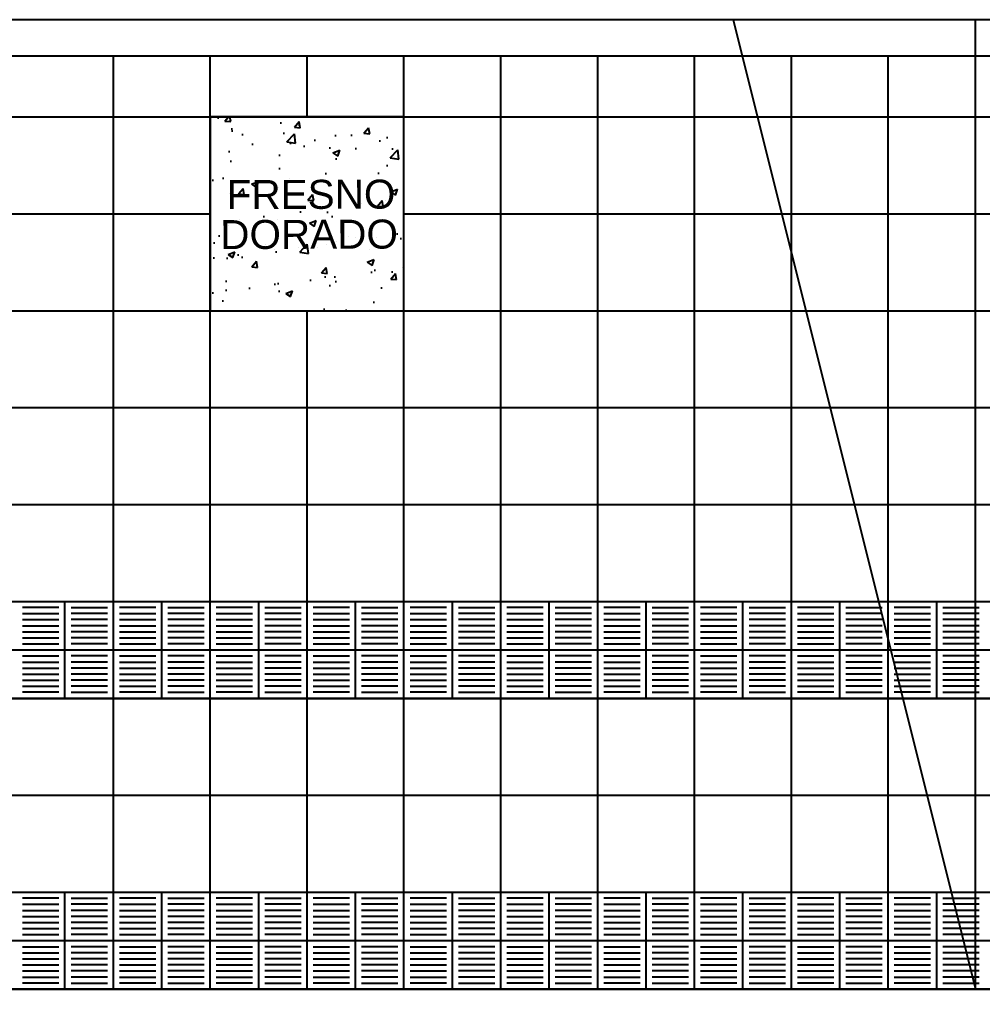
# Model space of a CAD drawing. Header units: inches. Extents: x -309 to 190, y -1585 to -1350.
# Drawn here: x -250.478 to -246.504, y -1375.399 to -1371.288 of the extents above; entities that cross this region are included whole.
import ezdxf
from ezdxf.lldxf.tags import DXFTag

# ---------------------------------------------------------------- set-up
doc = ezdxf.new("R2010")
doc.units = ezdxf.units.IN
doc.header["$MEASUREMENT"] = 0
doc.linetypes.add('CENTER2', pattern=[1.125, 0.75, -0.125, 0.125, -0.125])
doc.linetypes.add('HIDDEN', pattern=[0.375, 0.25, -0.125])
for name, color, linetype in [('02', 9, 'CONTINUOUS'), ('10-TEXTO', 9, 'CONTINUOUS'), ('CIEGOS', 9, 'CONTINUOUS'), ('DET', 9, 'CONTINUOUS'), ('lm', 9, 'HIDDEN'), ('NO VIDENTES', 9, 'CONTINUOUS'), ('PROY', 9, 'HIDDEN2'), ('V2', 9, 'CONTINUOUS')]:
    doc.layers.add(name, color=color, linetype=linetype)
doc.styles.add('ROMANS', font='arial.ttf')
tags = doc.linetypes.add('HIDDEN2', pattern=[0.1875, 0.125, -0.0625]).pattern_tags.tags
tags[6:7] = [DXFTag(74, 4), DXFTag(75, 0), DXFTag(340, '0'), DXFTag(46, 1.0), DXFTag(50, 0.0), DXFTag(44, 0.0), DXFTag(45, 0.0)]
tags[4:5] = [DXFTag(74, 4), DXFTag(75, 0), DXFTag(340, '0'), DXFTag(46, 1.0), DXFTag(50, 0.0), DXFTag(44, 0.0), DXFTag(45, 0.0)]

msp = doc.modelspace()

# ---------------------------------------------------------------- hatches: boundary and pattern name
at = {"layer": 'PROY'}
h = msp.add_hatch(dxfattribs=at)
h.set_pattern_fill('AR-CONC', color=256, scale=0.04, style=0)
h.set_pattern_definition([(50, (-81.82743, -1554.52688), (0.28690407, -0.02510085), [0.03, -0.33]), (355, (-81.82743, -1554.52688), (-0.05550053, 0.30087685), [0.024, -0.264]), (100.45144, (-81.80353, -1554.52897), (0.23140354, 0.275776), [0.02549608, -0.28045684]), (46.1842, (-81.82743, -1554.44688), (0.42689653, -0.0662077), [0.045, -0.495]), (96.63564, (-81.79186, -1554.4524), (0.3738648, 0.38964744), [0.0382441, -0.4206855]), (351.18416, (-81.82743, -1554.44688), (0.3738648, 0.38964744), [0.036, -0.396]), (21, (-81.78743, -1554.46688), (0.23876282, -0.16104756), [0.03, -0.33]), (326, (-81.78743, -1554.46688), (0.09732613, 0.29006002), [0.024, -0.264]), (71.45144, (-81.76754, -1554.4803), (0.33608895, 0.12901246), [0.02549608, -0.28045684]), (37.5, (-81.82743, -1554.52688), (0.004863942, 0.13315754), [0, -0.2608, 0, -0.268, 0, -0.265]), (7.5, (-81.82743, -1554.52688), (0.105227815, 0.157764685), [0, -0.1528, 0, -0.2548, 0, -0.101]), (327.5, (-81.91663, -1554.52688), (0.213528974, -0.00902195), [0, -0.1, 0, -0.312, 0, -0.414]), (317.5, (-81.95663, -1554.52688), (0.23327447, 0.04004199), [0, -0.13, 0, -0.2072, 0, -0.294])])
h.paths.add_polyline_path([(-248.8918, -1371.6882), (-248.8918, -1372.4882), (-249.6918, -1372.4882), (-249.6918, -1371.6882)])

# ---------------------------------------------------------------- linework, layer by layer
at = {"layer": '02'}
for p, q in [((-247.5318, -1371.2882), (-246.5318, -1375.2882)), ((-246.5318, -1375.2882), (-246.5318, -1371.2882))]:
    msp.add_line(p, q, dxfattribs=at)
at = {"layer": 'CIEGOS'}
for points in [[(-265.1546, -1373.6882), (-204.0052, -1373.6882)], [(-264.9889, -1374.0882), (-204.0644, -1374.0882)], [(-264.6575, -1374.8882), (-204.1827, -1374.8882)], [(-262.5318, -1375.2882), (-204.2418, -1375.2882)]]:
    msp.add_lwpolyline(points, dxfattribs=at)
at = {"layer": 'DET'}
for points in [[(-250.0918, -1375.2882), (-250.0918, -1371.4382)], [(-249.6918, -1375.2882), (-249.6918, -1371.4382)], [(-249.2918, -1371.6882), (-249.2918, -1371.4382)], [(-248.8918, -1375.2882), (-248.8918, -1371.4382)], [(-248.4918, -1375.2882), (-248.4918, -1371.4382)], [(-248.0918, -1375.2882), (-248.0918, -1371.4382)], [(-247.6918, -1375.2882), (-247.6918, -1371.4382)], [(-247.2918, -1375.2882), (-247.2918, -1371.4382)], [(-246.8918, -1375.2882), (-246.8918, -1371.4382)], [(-265.983, -1371.6882), (-203.7094, -1371.6882)], [(-254.0936, -1372.0882), (-249.6918, -1372.0882)], [(-248.8918, -1372.0882), (-237.6918, -1372.0882)], [(-265.6516, -1372.4882), (-203.8277, -1372.4882)], [(-249.2918, -1375.2882), (-249.2918, -1372.4882)], [(-265.486, -1372.8882), (-203.8883, -1372.8882)], [(-265.3203, -1373.2882), (-203.946, -1373.2882)], [(-250.2918, -1374.0882), (-250.2918, -1373.6882)], [(-249.8918, -1374.0882), (-249.8918, -1373.6882)], [(-249.4918, -1374.0882), (-249.4918, -1373.6882)], [(-249.0918, -1374.0882), (-249.0918, -1373.6882)], [(-248.6918, -1374.0882), (-248.6918, -1373.6882)], [(-248.2918, -1374.0882), (-248.2918, -1373.6882)], [(-247.8918, -1374.0882), (-247.8918, -1373.6882)], [(-247.4918, -1374.0882), (-247.4918, -1373.6882)], [(-247.0918, -1374.0882), (-247.0918, -1373.6882)], [(-246.6918, -1374.0882), (-246.6918, -1373.6882)], [(-265.0717, -1373.8882), (-204.0348, -1373.8882)], [(-264.8232, -1374.4882), (-204.1235, -1374.4882)], [(-250.2918, -1375.2882), (-250.2918, -1374.8882)], [(-249.8918, -1375.2882), (-249.8918, -1374.8882)], [(-249.4918, -1375.2882), (-249.4918, -1374.8882)], [(-249.0918, -1375.2882), (-249.0918, -1374.8882)], [(-248.6918, -1375.2882), (-248.6918, -1374.8882)], [(-248.2918, -1375.2882), (-248.2918, -1374.8882)], [(-247.8918, -1375.2882), (-247.8918, -1374.8882)], [(-247.4918, -1375.2882), (-247.4918, -1374.8882)], [(-247.0918, -1375.2882), (-247.0918, -1374.8882)], [(-246.6918, -1375.2882), (-246.6918, -1374.8882)], [(-264.5747, -1375.0882), (-204.2123, -1375.0882)]]:
    msp.add_lwpolyline(points, dxfattribs=at)
at = {"layer": 'lm', "linetype": 'CENTER2'}
msp.add_line((-268.7318, -1375.2882), (-201.8002, -1375.2882), dxfattribs=at)
msp.add_line((-268.7318, -1375.2882), (-201.8002, -1375.2882), dxfattribs=at)
at = {"layer": 'NO VIDENTES'}
for p, q in [((-250.3168, -1373.7132), (-250.4668, -1373.7132)), ((-250.4668, -1373.7382), (-250.3168, -1373.7382)), ((-250.2668, -1373.7132), (-250.1168, -1373.7132)), ((-250.1168, -1373.7382), (-250.2668, -1373.7382)), ((-249.9168, -1373.7132), (-250.0668, -1373.7132)), ((-250.0668, -1373.7382), (-249.9168, -1373.7382)), ((-249.8668, -1373.7132), (-249.7168, -1373.7132)), ((-249.7168, -1373.7382), (-249.8668, -1373.7382)), ((-249.5168, -1373.7132), (-249.6668, -1373.7132)), ((-249.6668, -1373.7382), (-249.5168, -1373.7382)), ((-249.4668, -1373.7132), (-249.3168, -1373.7132)), ((-249.3168, -1373.7382), (-249.4668, -1373.7382)), ((-249.1168, -1373.7132), (-249.2668, -1373.7132)), ((-249.2668, -1373.7382), (-249.1168, -1373.7382)), ((-249.0668, -1373.7132), (-248.9168, -1373.7132)), ((-248.9168, -1373.7382), (-249.0668, -1373.7382)), ((-248.7168, -1373.7132), (-248.8668, -1373.7132)), ((-248.8668, -1373.7382), (-248.7168, -1373.7382)), ((-248.6668, -1373.7132), (-248.5168, -1373.7132)), ((-248.5168, -1373.7382), (-248.6668, -1373.7382)), ((-248.3168, -1373.7132), (-248.4668, -1373.7132)), ((-248.4668, -1373.7382), (-248.3168, -1373.7382)), ((-248.2668, -1373.7132), (-248.1168, -1373.7132)), ((-248.1168, -1373.7382), (-248.2668, -1373.7382)), ((-247.9168, -1373.7132), (-248.0668, -1373.7132)), ((-248.0668, -1373.7382), (-247.9168, -1373.7382)), ((-247.8668, -1373.7132), (-247.7168, -1373.7132)), ((-247.7168, -1373.7382), (-247.8668, -1373.7382)), ((-247.5168, -1373.7132), (-247.6668, -1373.7132)), ((-247.6668, -1373.7382), (-247.5168, -1373.7382)), ((-247.4668, -1373.7132), (-247.3168, -1373.7132)), ((-247.3168, -1373.7382), (-247.4668, -1373.7382)), ((-247.1168, -1373.7132), (-247.2668, -1373.7132)), ((-247.2668, -1373.7382), (-247.1168, -1373.7382)), ((-247.0668, -1373.7132), (-246.9168, -1373.7132)), ((-246.9168, -1373.7382), (-247.0668, -1373.7382)), ((-246.7168, -1373.7132), (-246.8668, -1373.7132)), ((-246.8668, -1373.7382), (-246.7168, -1373.7382)), ((-246.6668, -1373.7132), (-246.5168, -1373.7132)), ((-246.5168, -1373.7382), (-246.6668, -1373.7382)), ((-250.4668, -1373.7632), (-250.3168, -1373.7632)), ((-250.4668, -1373.7882), (-250.3168, -1373.7882)), ((-250.1168, -1373.7632), (-250.2668, -1373.7632)), ((-250.1168, -1373.7882), (-250.2668, -1373.7882)), ((-250.0668, -1373.7632), (-249.9168, -1373.7632)), ((-250.0668, -1373.7882), (-249.9168, -1373.7882)), ((-249.7168, -1373.7632), (-249.8668, -1373.7632)), ((-249.7168, -1373.7882), (-249.8668, -1373.7882)), ((-249.6668, -1373.7632), (-249.5168, -1373.7632)), ((-249.6668, -1373.7882), (-249.5168, -1373.7882)), ((-249.3168, -1373.7632), (-249.4668, -1373.7632)), ((-249.3168, -1373.7882), (-249.4668, -1373.7882)), ((-249.2668, -1373.7632), (-249.1168, -1373.7632)), ((-249.2668, -1373.7882), (-249.1168, -1373.7882)), ((-248.9168, -1373.7632), (-249.0668, -1373.7632)), ((-248.9168, -1373.7882), (-249.0668, -1373.7882)), ((-248.8668, -1373.7632), (-248.7168, -1373.7632)), ((-248.8668, -1373.7882), (-248.7168, -1373.7882)), ((-248.5168, -1373.7632), (-248.6668, -1373.7632)), ((-248.5168, -1373.7882), (-248.6668, -1373.7882)), ((-248.4668, -1373.7632), (-248.3168, -1373.7632)), ((-248.4668, -1373.7882), (-248.3168, -1373.7882)), ((-248.1168, -1373.7632), (-248.2668, -1373.7632)), ((-248.1168, -1373.7882), (-248.2668, -1373.7882)), ((-248.0668, -1373.7632), (-247.9168, -1373.7632)), ((-248.0668, -1373.7882), (-247.9168, -1373.7882)), ((-247.7168, -1373.7632), (-247.8668, -1373.7632)), ((-247.7168, -1373.7882), (-247.8668, -1373.7882)), ((-247.6668, -1373.7632), (-247.5168, -1373.7632)), ((-247.6668, -1373.7882), (-247.5168, -1373.7882)), ((-247.3168, -1373.7632), (-247.4668, -1373.7632)), ((-247.3168, -1373.7882), (-247.4668, -1373.7882)), ((-247.2668, -1373.7632), (-247.1168, -1373.7632)), ((-247.2668, -1373.7882), (-247.1168, -1373.7882)), ((-246.9168, -1373.7632), (-247.0668, -1373.7632)), ((-246.9168, -1373.7882), (-247.0668, -1373.7882)), ((-246.8668, -1373.7632), (-246.7168, -1373.7632)), ((-246.8668, -1373.7882), (-246.7168, -1373.7882)), ((-246.5168, -1373.7632), (-246.6668, -1373.7632)), ((-246.5168, -1373.7882), (-246.6668, -1373.7882)), ((-250.4668, -1373.8132), (-250.3168, -1373.8132)), ((-250.1168, -1373.8132), (-250.2668, -1373.8132)), ((-250.0668, -1373.8132), (-249.9168, -1373.8132)), ((-249.7168, -1373.8132), (-249.8668, -1373.8132)), ((-249.6668, -1373.8132), (-249.5168, -1373.8132)), ((-249.3168, -1373.8132), (-249.4668, -1373.8132)), ((-249.2668, -1373.8132), (-249.1168, -1373.8132)), ((-248.9168, -1373.8132), (-249.0668, -1373.8132)), ((-248.8668, -1373.8132), (-248.7168, -1373.8132)), ((-248.5168, -1373.8132), (-248.6668, -1373.8132)), ((-248.4668, -1373.8132), (-248.3168, -1373.8132)), ((-248.1168, -1373.8132), (-248.2668, -1373.8132)), ((-248.0668, -1373.8132), (-247.9168, -1373.8132)), ((-247.7168, -1373.8132), (-247.8668, -1373.8132)), ((-247.6668, -1373.8132), (-247.5168, -1373.8132)), ((-247.3168, -1373.8132), (-247.4668, -1373.8132)), ((-247.2668, -1373.8132), (-247.1168, -1373.8132)), ((-246.9168, -1373.8132), (-247.0668, -1373.8132)), ((-246.8668, -1373.8132), (-246.7168, -1373.8132)), ((-246.5168, -1373.8132), (-246.6668, -1373.8132)), ((-250.4668, -1373.8382), (-250.3168, -1373.8382)), ((-250.4668, -1373.8632), (-250.3168, -1373.8632)), ((-250.1168, -1373.8382), (-250.2668, -1373.8382)), ((-250.1168, -1373.8632), (-250.2668, -1373.8632)), ((-250.0668, -1373.8382), (-249.9168, -1373.8382)), ((-250.0668, -1373.8632), (-249.9168, -1373.8632)), ((-249.7168, -1373.8382), (-249.8668, -1373.8382)), ((-249.7168, -1373.8632), (-249.8668, -1373.8632)), ((-249.6668, -1373.8382), (-249.5168, -1373.8382)), ((-249.6668, -1373.8632), (-249.5168, -1373.8632)), ((-249.3168, -1373.8382), (-249.4668, -1373.8382)), ((-249.3168, -1373.8632), (-249.4668, -1373.8632)), ((-249.2668, -1373.8382), (-249.1168, -1373.8382)), ((-249.2668, -1373.8632), (-249.1168, -1373.8632)), ((-248.9168, -1373.8382), (-249.0668, -1373.8382)), ((-248.9168, -1373.8632), (-249.0668, -1373.8632)), ((-248.8668, -1373.8382), (-248.7168, -1373.8382)), ((-248.8668, -1373.8632), (-248.7168, -1373.8632)), ((-248.5168, -1373.8382), (-248.6668, -1373.8382)), ((-248.5168, -1373.8632), (-248.6668, -1373.8632)), ((-248.4668, -1373.8382), (-248.3168, -1373.8382)), ((-248.4668, -1373.8632), (-248.3168, -1373.8632)), ((-248.1168, -1373.8382), (-248.2668, -1373.8382)), ((-248.1168, -1373.8632), (-248.2668, -1373.8632)), ((-248.0668, -1373.8382), (-247.9168, -1373.8382)), ((-248.0668, -1373.8632), (-247.9168, -1373.8632)), ((-247.7168, -1373.8382), (-247.8668, -1373.8382)), ((-247.7168, -1373.8632), (-247.8668, -1373.8632)), ((-247.6668, -1373.8382), (-247.5168, -1373.8382)), ((-247.6668, -1373.8632), (-247.5168, -1373.8632)), ((-247.3168, -1373.8382), (-247.4668, -1373.8382)), ((-247.3168, -1373.8632), (-247.4668, -1373.8632)), ((-247.2668, -1373.8382), (-247.1168, -1373.8382)), ((-247.2668, -1373.8632), (-247.1168, -1373.8632)), ((-246.9168, -1373.8382), (-247.0668, -1373.8382)), ((-246.9168, -1373.8632), (-247.0668, -1373.8632)), ((-246.8668, -1373.8382), (-246.7168, -1373.8382)), ((-246.8668, -1373.8632), (-246.7168, -1373.8632)), ((-246.5168, -1373.8382), (-246.6668, -1373.8382)), ((-246.5168, -1373.8632), (-246.6668, -1373.8632)), ((-250.4668, -1373.9132), (-250.3168, -1373.9132)), ((-250.1168, -1373.9132), (-250.2668, -1373.9132)), ((-250.0668, -1373.9132), (-249.9168, -1373.9132)), ((-249.7168, -1373.9132), (-249.8668, -1373.9132)), ((-249.6668, -1373.9132), (-249.5168, -1373.9132)), ((-249.3168, -1373.9132), (-249.4668, -1373.9132)), ((-249.2668, -1373.9132), (-249.1168, -1373.9132)), ((-248.9168, -1373.9132), (-249.0668, -1373.9132)), ((-248.8668, -1373.9132), (-248.7168, -1373.9132)), ((-248.5168, -1373.9132), (-248.6668, -1373.9132)), ((-248.4668, -1373.9132), (-248.3168, -1373.9132)), ((-248.1168, -1373.9132), (-248.2668, -1373.9132)), ((-248.0668, -1373.9132), (-247.9168, -1373.9132)), ((-247.7168, -1373.9132), (-247.8668, -1373.9132)), ((-247.6668, -1373.9132), (-247.5168, -1373.9132)), ((-247.3168, -1373.9132), (-247.4668, -1373.9132)), ((-247.2668, -1373.9132), (-247.1168, -1373.9132)), ((-246.9168, -1373.9132), (-247.0668, -1373.9132)), ((-246.8668, -1373.9132), (-246.7168, -1373.9132)), ((-246.5168, -1373.9132), (-246.6668, -1373.9132)), ((-250.4668, -1373.9382), (-250.3168, -1373.9382)), ((-250.1168, -1373.9382), (-250.2668, -1373.9382)), ((-250.0668, -1373.9382), (-249.9168, -1373.9382)), ((-249.7168, -1373.9382), (-249.8668, -1373.9382)), ((-249.6668, -1373.9382), (-249.5168, -1373.9382)), ((-249.3168, -1373.9382), (-249.4668, -1373.9382)), ((-249.2668, -1373.9382), (-249.1168, -1373.9382)), ((-248.9168, -1373.9382), (-249.0668, -1373.9382)), ((-248.8668, -1373.9382), (-248.7168, -1373.9382)), ((-248.5168, -1373.9382), (-248.6668, -1373.9382)), ((-248.4668, -1373.9382), (-248.3168, -1373.9382)), ((-248.1168, -1373.9382), (-248.2668, -1373.9382)), ((-248.0668, -1373.9382), (-247.9168, -1373.9382)), ((-247.7168, -1373.9382), (-247.8668, -1373.9382)), ((-247.6668, -1373.9382), (-247.5168, -1373.9382)), ((-247.3168, -1373.9382), (-247.4668, -1373.9382)), ((-247.2668, -1373.9382), (-247.1168, -1373.9382)), ((-246.9168, -1373.9382), (-247.0668, -1373.9382)), ((-246.8668, -1373.9382), (-246.7168, -1373.9382)), ((-246.5168, -1373.9382), (-246.6668, -1373.9382)), ((-250.4668, -1373.9632), (-250.3168, -1373.9632)), ((-250.4668, -1373.9882), (-250.3168, -1373.9882)), ((-250.1168, -1373.9632), (-250.2668, -1373.9632)), ((-250.1168, -1373.9882), (-250.2668, -1373.9882)), ((-250.0668, -1373.9632), (-249.9168, -1373.9632)), ((-250.0668, -1373.9882), (-249.9168, -1373.9882)), ((-249.7168, -1373.9632), (-249.8668, -1373.9632)), ((-249.7168, -1373.9882), (-249.8668, -1373.9882)), ((-249.6668, -1373.9632), (-249.5168, -1373.9632)), ((-249.6668, -1373.9882), (-249.5168, -1373.9882)), ((-249.3168, -1373.9632), (-249.4668, -1373.9632)), ((-249.3168, -1373.9882), (-249.4668, -1373.9882)), ((-249.2668, -1373.9632), (-249.1168, -1373.9632)), ((-249.2668, -1373.9882), (-249.1168, -1373.9882)), ((-248.9168, -1373.9632), (-249.0668, -1373.9632)), ((-248.9168, -1373.9882), (-249.0668, -1373.9882)), ((-248.8668, -1373.9632), (-248.7168, -1373.9632)), ((-248.8668, -1373.9882), (-248.7168, -1373.9882)), ((-248.5168, -1373.9632), (-248.6668, -1373.9632)), ((-248.5168, -1373.9882), (-248.6668, -1373.9882)), ((-248.4668, -1373.9632), (-248.3168, -1373.9632)), ((-248.4668, -1373.9882), (-248.3168, -1373.9882)), ((-248.1168, -1373.9632), (-248.2668, -1373.9632)), ((-248.1168, -1373.9882), (-248.2668, -1373.9882)), ((-248.0668, -1373.9632), (-247.9168, -1373.9632)), ((-248.0668, -1373.9882), (-247.9168, -1373.9882)), ((-247.7168, -1373.9632), (-247.8668, -1373.9632)), ((-247.7168, -1373.9882), (-247.8668, -1373.9882)), ((-247.6668, -1373.9632), (-247.5168, -1373.9632)), ((-247.6668, -1373.9882), (-247.5168, -1373.9882)), ((-247.3168, -1373.9632), (-247.4668, -1373.9632)), ((-247.3168, -1373.9882), (-247.4668, -1373.9882)), ((-247.2668, -1373.9632), (-247.1168, -1373.9632)), ((-247.2668, -1373.9882), (-247.1168, -1373.9882)), ((-246.9168, -1373.9632), (-247.0668, -1373.9632)), ((-246.9168, -1373.9882), (-247.0668, -1373.9882)), ((-246.8668, -1373.9632), (-246.7168, -1373.9632)), ((-246.8668, -1373.9882), (-246.7168, -1373.9882)), ((-246.5168, -1373.9632), (-246.6668, -1373.9632)), ((-246.5168, -1373.9882), (-246.6668, -1373.9882)), ((-250.4668, -1374.0132), (-250.3168, -1374.0132)), ((-250.4668, -1374.0382), (-250.3168, -1374.0382)), ((-250.1168, -1374.0132), (-250.2668, -1374.0132)), ((-250.1168, -1374.0382), (-250.2668, -1374.0382)), ((-250.0668, -1374.0132), (-249.9168, -1374.0132)), ((-250.0668, -1374.0382), (-249.9168, -1374.0382)), ((-249.7168, -1374.0132), (-249.8668, -1374.0132)), ((-249.7168, -1374.0382), (-249.8668, -1374.0382)), ((-249.6668, -1374.0132), (-249.5168, -1374.0132)), ((-249.6668, -1374.0382), (-249.5168, -1374.0382)), ((-249.3168, -1374.0132), (-249.4668, -1374.0132)), ((-249.3168, -1374.0382), (-249.4668, -1374.0382)), ((-249.2668, -1374.0132), (-249.1168, -1374.0132)), ((-249.2668, -1374.0382), (-249.1168, -1374.0382)), ((-248.9168, -1374.0132), (-249.0668, -1374.0132)), ((-248.9168, -1374.0382), (-249.0668, -1374.0382)), ((-248.8668, -1374.0132), (-248.7168, -1374.0132)), ((-248.8668, -1374.0382), (-248.7168, -1374.0382)), ((-248.5168, -1374.0132), (-248.6668, -1374.0132)), ((-248.5168, -1374.0382), (-248.6668, -1374.0382)), ((-248.4668, -1374.0132), (-248.3168, -1374.0132)), ((-248.4668, -1374.0382), (-248.3168, -1374.0382)), ((-248.1168, -1374.0132), (-248.2668, -1374.0132)), ((-248.1168, -1374.0382), (-248.2668, -1374.0382)), ((-248.0668, -1374.0132), (-247.9168, -1374.0132)), ((-248.0668, -1374.0382), (-247.9168, -1374.0382)), ((-247.7168, -1374.0132), (-247.8668, -1374.0132)), ((-247.7168, -1374.0382), (-247.8668, -1374.0382)), ((-247.6668, -1374.0132), (-247.5168, -1374.0132)), ((-247.6668, -1374.0382), (-247.5168, -1374.0382)), ((-247.3168, -1374.0132), (-247.4668, -1374.0132)), ((-247.3168, -1374.0382), (-247.4668, -1374.0382)), ((-247.2668, -1374.0132), (-247.1168, -1374.0132)), ((-247.2668, -1374.0382), (-247.1168, -1374.0382)), ((-246.9168, -1374.0132), (-247.0668, -1374.0132)), ((-246.9168, -1374.0382), (-247.0668, -1374.0382)), ((-246.8668, -1374.0132), (-246.7168, -1374.0132)), ((-246.8668, -1374.0382), (-246.7168, -1374.0382)), ((-246.5168, -1374.0132), (-246.6668, -1374.0132)), ((-246.5168, -1374.0382), (-246.6668, -1374.0382)), ((-250.3168, -1374.0632), (-250.4668, -1374.0632)), ((-250.2668, -1374.0632), (-250.1168, -1374.0632)), ((-249.9168, -1374.0632), (-250.0668, -1374.0632)), ((-249.8668, -1374.0632), (-249.7168, -1374.0632)), ((-249.5168, -1374.0632), (-249.6668, -1374.0632)), ((-249.4668, -1374.0632), (-249.3168, -1374.0632)), ((-249.1168, -1374.0632), (-249.2668, -1374.0632)), ((-249.0668, -1374.0632), (-248.9168, -1374.0632)), ((-248.7168, -1374.0632), (-248.8668, -1374.0632)), ((-248.6668, -1374.0632), (-248.5168, -1374.0632)), ((-248.3168, -1374.0632), (-248.4668, -1374.0632)), ((-248.2668, -1374.0632), (-248.1168, -1374.0632)), ((-247.9168, -1374.0632), (-248.0668, -1374.0632)), ((-247.8668, -1374.0632), (-247.7168, -1374.0632)), ((-247.5168, -1374.0632), (-247.6668, -1374.0632)), ((-247.4668, -1374.0632), (-247.3168, -1374.0632)), ((-247.1168, -1374.0632), (-247.2668, -1374.0632)), ((-247.0668, -1374.0632), (-246.9168, -1374.0632)), ((-246.7168, -1374.0632), (-246.8668, -1374.0632)), ((-246.6668, -1374.0632), (-246.5168, -1374.0632)), ((-250.3168, -1374.9132), (-250.4668, -1374.9132)), ((-250.4668, -1374.9382), (-250.3168, -1374.9382)), ((-250.2668, -1374.9132), (-250.1168, -1374.9132)), ((-250.1168, -1374.9382), (-250.2668, -1374.9382)), ((-249.9168, -1374.9132), (-250.0668, -1374.9132)), ((-250.0668, -1374.9382), (-249.9168, -1374.9382)), ((-249.8668, -1374.9132), (-249.7168, -1374.9132)), ((-249.7168, -1374.9382), (-249.8668, -1374.9382)), ((-249.5168, -1374.9132), (-249.6668, -1374.9132)), ((-249.6668, -1374.9382), (-249.5168, -1374.9382)), ((-249.4668, -1374.9132), (-249.3168, -1374.9132)), ((-249.3168, -1374.9382), (-249.4668, -1374.9382)), ((-249.1168, -1374.9132), (-249.2668, -1374.9132)), ((-249.2668, -1374.9382), (-249.1168, -1374.9382)), ((-249.0668, -1374.9132), (-248.9168, -1374.9132)), ((-248.9168, -1374.9382), (-249.0668, -1374.9382)), ((-248.7168, -1374.9132), (-248.8668, -1374.9132)), ((-248.8668, -1374.9382), (-248.7168, -1374.9382)), ((-248.6668, -1374.9132), (-248.5168, -1374.9132)), ((-248.5168, -1374.9382), (-248.6668, -1374.9382)), ((-248.3168, -1374.9132), (-248.4668, -1374.9132)), ((-248.4668, -1374.9382), (-248.3168, -1374.9382)), ((-248.2668, -1374.9132), (-248.1168, -1374.9132)), ((-248.1168, -1374.9382), (-248.2668, -1374.9382)), ((-247.9168, -1374.9132), (-248.0668, -1374.9132)), ((-248.0668, -1374.9382), (-247.9168, -1374.9382)), ((-247.8668, -1374.9132), (-247.7168, -1374.9132)), ((-247.7168, -1374.9382), (-247.8668, -1374.9382)), ((-247.5168, -1374.9132), (-247.6668, -1374.9132)), ((-247.6668, -1374.9382), (-247.5168, -1374.9382)), ((-247.4668, -1374.9132), (-247.3168, -1374.9132)), ((-247.3168, -1374.9382), (-247.4668, -1374.9382)), ((-247.1168, -1374.9132), (-247.2668, -1374.9132)), ((-247.2668, -1374.9382), (-247.1168, -1374.9382)), ((-247.0668, -1374.9132), (-246.9168, -1374.9132)), ((-246.9168, -1374.9382), (-247.0668, -1374.9382)), ((-246.7168, -1374.9132), (-246.8668, -1374.9132)), ((-246.8668, -1374.9382), (-246.7168, -1374.9382)), ((-246.6668, -1374.9132), (-246.5168, -1374.9132)), ((-246.5168, -1374.9382), (-246.6668, -1374.9382)), ((-250.4668, -1374.9632), (-250.3168, -1374.9632)), ((-250.1168, -1374.9632), (-250.2668, -1374.9632)), ((-250.0668, -1374.9632), (-249.9168, -1374.9632)), ((-249.7168, -1374.9632), (-249.8668, -1374.9632)), ((-249.6668, -1374.9632), (-249.5168, -1374.9632)), ((-249.3168, -1374.9632), (-249.4668, -1374.9632)), ((-249.2668, -1374.9632), (-249.1168, -1374.9632)), ((-248.9168, -1374.9632), (-249.0668, -1374.9632)), ((-248.8668, -1374.9632), (-248.7168, -1374.9632)), ((-248.5168, -1374.9632), (-248.6668, -1374.9632)), ((-248.4668, -1374.9632), (-248.3168, -1374.9632)), ((-248.1168, -1374.9632), (-248.2668, -1374.9632)), ((-248.0668, -1374.9632), (-247.9168, -1374.9632)), ((-247.7168, -1374.9632), (-247.8668, -1374.9632)), ((-247.6668, -1374.9632), (-247.5168, -1374.9632)), ((-247.3168, -1374.9632), (-247.4668, -1374.9632)), ((-247.2668, -1374.9632), (-247.1168, -1374.9632)), ((-246.9168, -1374.9632), (-247.0668, -1374.9632)), ((-246.8668, -1374.9632), (-246.7168, -1374.9632)), ((-246.5168, -1374.9632), (-246.6668, -1374.9632)), ((-250.4668, -1374.9882), (-250.3168, -1374.9882)), ((-250.4668, -1375.0132), (-250.3168, -1375.0132)), ((-250.1168, -1374.9882), (-250.2668, -1374.9882)), ((-250.1168, -1375.0132), (-250.2668, -1375.0132)), ((-250.0668, -1374.9882), (-249.9168, -1374.9882)), ((-250.0668, -1375.0132), (-249.9168, -1375.0132)), ((-249.7168, -1374.9882), (-249.8668, -1374.9882)), ((-249.7168, -1375.0132), (-249.8668, -1375.0132)), ((-249.6668, -1374.9882), (-249.5168, -1374.9882)), ((-249.6668, -1375.0132), (-249.5168, -1375.0132)), ((-249.3168, -1374.9882), (-249.4668, -1374.9882)), ((-249.3168, -1375.0132), (-249.4668, -1375.0132)), ((-249.2668, -1374.9882), (-249.1168, -1374.9882)), ((-249.2668, -1375.0132), (-249.1168, -1375.0132)), ((-248.9168, -1374.9882), (-249.0668, -1374.9882)), ((-248.9168, -1375.0132), (-249.0668, -1375.0132)), ((-248.8668, -1374.9882), (-248.7168, -1374.9882)), ((-248.8668, -1375.0132), (-248.7168, -1375.0132)), ((-248.5168, -1374.9882), (-248.6668, -1374.9882)), ((-248.5168, -1375.0132), (-248.6668, -1375.0132)), ((-248.4668, -1374.9882), (-248.3168, -1374.9882)), ((-248.4668, -1375.0132), (-248.3168, -1375.0132)), ((-248.1168, -1374.9882), (-248.2668, -1374.9882)), ((-248.1168, -1375.0132), (-248.2668, -1375.0132)), ((-248.0668, -1374.9882), (-247.9168, -1374.9882)), ((-248.0668, -1375.0132), (-247.9168, -1375.0132)), ((-247.7168, -1374.9882), (-247.8668, -1374.9882)), ((-247.7168, -1375.0132), (-247.8668, -1375.0132)), ((-247.6668, -1374.9882), (-247.5168, -1374.9882)), ((-247.6668, -1375.0132), (-247.5168, -1375.0132)), ((-247.3168, -1374.9882), (-247.4668, -1374.9882)), ((-247.3168, -1375.0132), (-247.4668, -1375.0132)), ((-247.2668, -1374.9882), (-247.1168, -1374.9882)), ((-247.2668, -1375.0132), (-247.1168, -1375.0132)), ((-246.9168, -1374.9882), (-247.0668, -1374.9882)), ((-246.9168, -1375.0132), (-247.0668, -1375.0132)), ((-246.8668, -1374.9882), (-246.7168, -1374.9882)), ((-246.8668, -1375.0132), (-246.7168, -1375.0132)), ((-246.5168, -1374.9882), (-246.6668, -1374.9882)), ((-246.5168, -1375.0132), (-246.6668, -1375.0132)), ((-250.4668, -1375.0382), (-250.3168, -1375.0382)), ((-250.4668, -1375.0632), (-250.3168, -1375.0632)), ((-250.1168, -1375.0382), (-250.2668, -1375.0382)), ((-250.1168, -1375.0632), (-250.2668, -1375.0632)), ((-250.0668, -1375.0382), (-249.9168, -1375.0382)), ((-250.0668, -1375.0632), (-249.9168, -1375.0632)), ((-249.7168, -1375.0382), (-249.8668, -1375.0382)), ((-249.7168, -1375.0632), (-249.8668, -1375.0632)), ((-249.6668, -1375.0382), (-249.5168, -1375.0382)), ((-249.6668, -1375.0632), (-249.5168, -1375.0632)), ((-249.3168, -1375.0382), (-249.4668, -1375.0382)), ((-249.3168, -1375.0632), (-249.4668, -1375.0632)), ((-249.2668, -1375.0382), (-249.1168, -1375.0382)), ((-249.2668, -1375.0632), (-249.1168, -1375.0632)), ((-248.9168, -1375.0382), (-249.0668, -1375.0382)), ((-248.9168, -1375.0632), (-249.0668, -1375.0632)), ((-248.8668, -1375.0382), (-248.7168, -1375.0382)), ((-248.8668, -1375.0632), (-248.7168, -1375.0632)), ((-248.5168, -1375.0382), (-248.6668, -1375.0382)), ((-248.5168, -1375.0632), (-248.6668, -1375.0632)), ((-248.4668, -1375.0382), (-248.3168, -1375.0382)), ((-248.4668, -1375.0632), (-248.3168, -1375.0632)), ((-248.1168, -1375.0382), (-248.2668, -1375.0382)), ((-248.1168, -1375.0632), (-248.2668, -1375.0632)), ((-248.0668, -1375.0382), (-247.9168, -1375.0382)), ((-248.0668, -1375.0632), (-247.9168, -1375.0632)), ((-247.7168, -1375.0382), (-247.8668, -1375.0382)), ((-247.7168, -1375.0632), (-247.8668, -1375.0632)), ((-247.6668, -1375.0382), (-247.5168, -1375.0382)), ((-247.6668, -1375.0632), (-247.5168, -1375.0632)), ((-247.3168, -1375.0382), (-247.4668, -1375.0382)), ((-247.3168, -1375.0632), (-247.4668, -1375.0632)), ((-247.2668, -1375.0382), (-247.1168, -1375.0382)), ((-247.2668, -1375.0632), (-247.1168, -1375.0632)), ((-246.9168, -1375.0382), (-247.0668, -1375.0382)), ((-246.9168, -1375.0632), (-247.0668, -1375.0632)), ((-246.8668, -1375.0382), (-246.7168, -1375.0382)), ((-246.8668, -1375.0632), (-246.7168, -1375.0632)), ((-246.5168, -1375.0382), (-246.6668, -1375.0382)), ((-246.5168, -1375.0632), (-246.6668, -1375.0632)), ((-250.4668, -1375.1132), (-250.3168, -1375.1132)), ((-250.4668, -1375.1382), (-250.3168, -1375.1382)), ((-250.1168, -1375.1132), (-250.2668, -1375.1132)), ((-250.1168, -1375.1382), (-250.2668, -1375.1382)), ((-250.0668, -1375.1132), (-249.9168, -1375.1132)), ((-250.0668, -1375.1382), (-249.9168, -1375.1382)), ((-249.7168, -1375.1132), (-249.8668, -1375.1132)), ((-249.7168, -1375.1382), (-249.8668, -1375.1382)), ((-249.6668, -1375.1132), (-249.5168, -1375.1132)), ((-249.6668, -1375.1382), (-249.5168, -1375.1382)), ((-249.3168, -1375.1132), (-249.4668, -1375.1132)), ((-249.3168, -1375.1382), (-249.4668, -1375.1382)), ((-249.2668, -1375.1132), (-249.1168, -1375.1132)), ((-249.2668, -1375.1382), (-249.1168, -1375.1382)), ((-248.9168, -1375.1132), (-249.0668, -1375.1132)), ((-248.9168, -1375.1382), (-249.0668, -1375.1382)), ((-248.8668, -1375.1132), (-248.7168, -1375.1132)), ((-248.8668, -1375.1382), (-248.7168, -1375.1382)), ((-248.5168, -1375.1132), (-248.6668, -1375.1132)), ((-248.5168, -1375.1382), (-248.6668, -1375.1382)), ((-248.4668, -1375.1132), (-248.3168, -1375.1132)), ((-248.4668, -1375.1382), (-248.3168, -1375.1382)), ((-248.1168, -1375.1132), (-248.2668, -1375.1132)), ((-248.1168, -1375.1382), (-248.2668, -1375.1382)), ((-248.0668, -1375.1132), (-247.9168, -1375.1132)), ((-248.0668, -1375.1382), (-247.9168, -1375.1382)), ((-247.7168, -1375.1132), (-247.8668, -1375.1132)), ((-247.7168, -1375.1382), (-247.8668, -1375.1382)), ((-247.6668, -1375.1132), (-247.5168, -1375.1132)), ((-247.6668, -1375.1382), (-247.5168, -1375.1382)), ((-247.3168, -1375.1132), (-247.4668, -1375.1132)), ((-247.3168, -1375.1382), (-247.4668, -1375.1382)), ((-247.2668, -1375.1132), (-247.1168, -1375.1132)), ((-247.2668, -1375.1382), (-247.1168, -1375.1382)), ((-246.9168, -1375.1132), (-247.0668, -1375.1132)), ((-246.9168, -1375.1382), (-247.0668, -1375.1382)), ((-246.8668, -1375.1132), (-246.7168, -1375.1132)), ((-246.8668, -1375.1382), (-246.7168, -1375.1382)), ((-246.5168, -1375.1132), (-246.6668, -1375.1132)), ((-246.5168, -1375.1382), (-246.6668, -1375.1382)), ((-250.4668, -1375.1632), (-250.3168, -1375.1632)), ((-250.4668, -1375.1882), (-250.3168, -1375.1882)), ((-250.1168, -1375.1632), (-250.2668, -1375.1632)), ((-250.1168, -1375.1882), (-250.2668, -1375.1882)), ((-250.0668, -1375.1632), (-249.9168, -1375.1632)), ((-250.0668, -1375.1882), (-249.9168, -1375.1882)), ((-249.7168, -1375.1632), (-249.8668, -1375.1632)), ((-249.7168, -1375.1882), (-249.8668, -1375.1882)), ((-249.6668, -1375.1632), (-249.5168, -1375.1632)), ((-249.6668, -1375.1882), (-249.5168, -1375.1882)), ((-249.3168, -1375.1632), (-249.4668, -1375.1632)), ((-249.3168, -1375.1882), (-249.4668, -1375.1882)), ((-249.2668, -1375.1632), (-249.1168, -1375.1632)), ((-249.2668, -1375.1882), (-249.1168, -1375.1882)), ((-248.9168, -1375.1632), (-249.0668, -1375.1632)), ((-248.9168, -1375.1882), (-249.0668, -1375.1882)), ((-248.8668, -1375.1632), (-248.7168, -1375.1632)), ((-248.8668, -1375.1882), (-248.7168, -1375.1882)), ((-248.5168, -1375.1632), (-248.6668, -1375.1632)), ((-248.5168, -1375.1882), (-248.6668, -1375.1882)), ((-248.4668, -1375.1632), (-248.3168, -1375.1632)), ((-248.4668, -1375.1882), (-248.3168, -1375.1882)), ((-248.1168, -1375.1632), (-248.2668, -1375.1632)), ((-248.1168, -1375.1882), (-248.2668, -1375.1882)), ((-248.0668, -1375.1632), (-247.9168, -1375.1632)), ((-248.0668, -1375.1882), (-247.9168, -1375.1882)), ((-247.7168, -1375.1632), (-247.8668, -1375.1632)), ((-247.7168, -1375.1882), (-247.8668, -1375.1882)), ((-247.6668, -1375.1632), (-247.5168, -1375.1632)), ((-247.6668, -1375.1882), (-247.5168, -1375.1882)), ((-247.3168, -1375.1632), (-247.4668, -1375.1632)), ((-247.3168, -1375.1882), (-247.4668, -1375.1882)), ((-247.2668, -1375.1632), (-247.1168, -1375.1632)), ((-247.2668, -1375.1882), (-247.1168, -1375.1882)), ((-246.9168, -1375.1632), (-247.0668, -1375.1632)), ((-246.9168, -1375.1882), (-247.0668, -1375.1882)), ((-246.8668, -1375.1632), (-246.7168, -1375.1632)), ((-246.8668, -1375.1882), (-246.7168, -1375.1882)), ((-246.5168, -1375.1632), (-246.6668, -1375.1632)), ((-246.5168, -1375.1882), (-246.6668, -1375.1882)), ((-250.4668, -1375.2132), (-250.3168, -1375.2132)), ((-250.1168, -1375.2132), (-250.2668, -1375.2132)), ((-250.0668, -1375.2132), (-249.9168, -1375.2132)), ((-249.7168, -1375.2132), (-249.8668, -1375.2132)), ((-249.6668, -1375.2132), (-249.5168, -1375.2132)), ((-249.3168, -1375.2132), (-249.4668, -1375.2132)), ((-249.2668, -1375.2132), (-249.1168, -1375.2132)), ((-248.9168, -1375.2132), (-249.0668, -1375.2132)), ((-248.8668, -1375.2132), (-248.7168, -1375.2132)), ((-248.5168, -1375.2132), (-248.6668, -1375.2132)), ((-248.4668, -1375.2132), (-248.3168, -1375.2132)), ((-248.1168, -1375.2132), (-248.2668, -1375.2132)), ((-248.0668, -1375.2132), (-247.9168, -1375.2132)), ((-247.7168, -1375.2132), (-247.8668, -1375.2132)), ((-247.6668, -1375.2132), (-247.5168, -1375.2132)), ((-247.3168, -1375.2132), (-247.4668, -1375.2132)), ((-247.2668, -1375.2132), (-247.1168, -1375.2132)), ((-246.9168, -1375.2132), (-247.0668, -1375.2132)), ((-246.8668, -1375.2132), (-246.7168, -1375.2132)), ((-246.5168, -1375.2132), (-246.6668, -1375.2132)), ((-250.4668, -1375.2382), (-250.3168, -1375.2382)), ((-250.3168, -1375.2632), (-250.4668, -1375.2632)), ((-250.1168, -1375.2382), (-250.2668, -1375.2382)), ((-250.2668, -1375.2632), (-250.1168, -1375.2632)), ((-250.0668, -1375.2382), (-249.9168, -1375.2382)), ((-249.9168, -1375.2632), (-250.0668, -1375.2632)), ((-249.7168, -1375.2382), (-249.8668, -1375.2382)), ((-249.8668, -1375.2632), (-249.7168, -1375.2632)), ((-249.6668, -1375.2382), (-249.5168, -1375.2382)), ((-249.5168, -1375.2632), (-249.6668, -1375.2632)), ((-249.3168, -1375.2382), (-249.4668, -1375.2382)), ((-249.4668, -1375.2632), (-249.3168, -1375.2632)), ((-249.2668, -1375.2382), (-249.1168, -1375.2382)), ((-249.1168, -1375.2632), (-249.2668, -1375.2632)), ((-248.9168, -1375.2382), (-249.0668, -1375.2382)), ((-249.0668, -1375.2632), (-248.9168, -1375.2632)), ((-248.8668, -1375.2382), (-248.7168, -1375.2382)), ((-248.7168, -1375.2632), (-248.8668, -1375.2632)), ((-248.5168, -1375.2382), (-248.6668, -1375.2382)), ((-248.6668, -1375.2632), (-248.5168, -1375.2632)), ((-248.4668, -1375.2382), (-248.3168, -1375.2382)), ((-248.3168, -1375.2632), (-248.4668, -1375.2632)), ((-248.1168, -1375.2382), (-248.2668, -1375.2382)), ((-248.2668, -1375.2632), (-248.1168, -1375.2632)), ((-248.0668, -1375.2382), (-247.9168, -1375.2382)), ((-247.9168, -1375.2632), (-248.0668, -1375.2632)), ((-247.7168, -1375.2382), (-247.8668, -1375.2382)), ((-247.8668, -1375.2632), (-247.7168, -1375.2632)), ((-247.6668, -1375.2382), (-247.5168, -1375.2382)), ((-247.5168, -1375.2632), (-247.6668, -1375.2632)), ((-247.3168, -1375.2382), (-247.4668, -1375.2382)), ((-247.4668, -1375.2632), (-247.3168, -1375.2632)), ((-247.2668, -1375.2382), (-247.1168, -1375.2382)), ((-247.1168, -1375.2632), (-247.2668, -1375.2632)), ((-246.9168, -1375.2382), (-247.0668, -1375.2382)), ((-247.0668, -1375.2632), (-246.9168, -1375.2632)), ((-246.8668, -1375.2382), (-246.7168, -1375.2382)), ((-246.7168, -1375.2632), (-246.8668, -1375.2632)), ((-246.5168, -1375.2382), (-246.6668, -1375.2382)), ((-246.6668, -1375.2632), (-246.5168, -1375.2632))]:
    msp.add_line(p, q, dxfattribs=at)
at = {"layer": 'PROY'}
for p, q in [((-216.3618, -1374.0882), (-256.3277, -1374.0882)), ((-211.7018, -1375.2882), (-262.5318, -1375.2882))]:
    msp.add_line(p, q, dxfattribs=at)
at = {"layer": 'V2'}
for points in [[(-272.7318, -1415.4082, 0.414214), (-264.7318, -1423.4082), (-172.7318, -1423.4082, 0.414214), (-164.7318, -1415.4082), (-164.7318, -1390.4819, 0.330583), (-171.8369, -1380.9101), (-202.5175, -1371.6307, 0.073558), (-204.8335, -1371.2882), (-264.7318, -1371.2882, 0.414214), (-272.7318, -1379.2882)], [(-272.5818, -1415.4082, 0.414214), (-264.7318, -1423.2582), (-172.7318, -1423.2582, 0.414214), (-164.8818, -1415.4082), (-164.8818, -1390.4819, 0.330583), (-171.8803, -1381.0537), (-202.5609, -1371.7743, 0.073558), (-204.8335, -1371.4382), (-264.7318, -1371.4382, 0.414214), (-272.5818, -1379.2882)]]:
    msp.add_lwpolyline(points, format="xyb", close=True, dxfattribs=at)
msp.add_lwpolyline([(-249.6918, -1372.4882), (-248.8918, -1372.4882), (-248.8918, -1371.6882), (-249.6918, -1371.6882)], close=True, dxfattribs=at)

# ---------------------------------------------------------------- texts
at = {"layer": '10-TEXTO', "style": 'ROMANS'}
for s, p in [('FRESNO', (-249.6238, -1372.0692)), ('DORADO', (-249.6505, -1372.2341))]:
    msp.add_text(s, height=0.1197, rotation=0.191, dxfattribs=at).set_placement(p)

doc.saveas('drawing.dxf')
